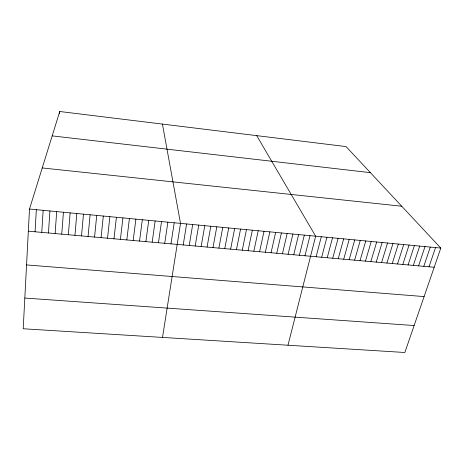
<?xml version="1.0" encoding="UTF-8"?>
<svg xmlns="http://www.w3.org/2000/svg" width="464" height="464" viewBox="0 0 464 464"><rect width="100%" height="100%" fill="white"/><g stroke="black" fill="none" stroke-linecap="round" stroke-linejoin="round"><path stroke-width="0.7" d="M29.499 209.032L23.2 328.761L404.852 352.495L440.8 248.078L346.08 146.589L59.74 111.505L29.499 209.032L440.8 248.078M35.067 231.785L36.337 209.682M41.777 232.383L43.146 210.325M48.459 232.974L49.926 210.975M59.595 113.599L59.74 111.505M55.117 233.566L56.689 211.613M61.753 234.158L63.423 212.251M68.365 234.743L70.128 212.889M74.953 235.329L76.815 213.527M81.519 235.915L83.474 214.159M88.056 236.495L90.109 214.786M94.575 237.075L96.721 215.412M101.065 237.649L103.31 216.038M107.538 238.223L109.869 216.665M113.982 238.798L116.412 217.285M120.402 239.366L122.925 217.9M126.805 239.934L129.415 218.521M133.18 240.503L135.888 219.13M139.536 241.071L142.332 219.745M145.87 241.634L148.753 220.354M152.175 242.191L155.15 220.963M158.462 242.753L161.524 221.566M164.732 243.31L167.875 222.169M170.972 243.861L174.209 222.772M162.51 337.427L180.513 223.37L162.429 124.085M183.21 244.951L186.615 223.95M189.208 245.485L192.693 224.524M195.182 246.013L198.749 225.098M201.138 246.541L204.786 225.672M207.072 247.068L210.801 226.246M212.988 247.596L216.798 226.815M218.88 248.118L222.772 227.377M224.756 248.64L228.729 227.946M230.614 249.162L234.662 228.508M236.449 249.678L240.578 229.071M242.266 250.195L246.471 229.628M248.06 250.711L252.341 230.185M253.837 251.227L258.199 230.741M259.596 251.737L264.028 231.298M265.333 252.248L269.845 231.849M271.051 252.758L275.639 232.4M276.753 253.263L281.416 232.945M282.437 253.767L287.17 233.491M288.098 254.272L292.906 234.036M293.741 254.771L298.619 234.581M299.367 255.27L304.32 235.12M304.976 255.768L309.998 235.66M287.982 345.228L315.659 236.199L256.702 135.639M316.135 256.76L321.297 236.733M321.685 257.253L326.917 237.266M327.219 257.746L332.52 237.8M332.734 258.233L338.105 238.328M338.227 258.726L343.673 238.856M343.708 259.214L349.218 239.383M349.172 259.695L354.751 239.905M354.612 260.182L360.261 240.433M360.041 260.664L365.754 240.955M365.446 261.145L371.229 241.471M370.84 261.621L376.687 241.993M376.211 262.102L382.127 242.51M381.57 262.578L387.544 243.02M386.906 263.053L392.95 243.536M392.231 263.523L398.338 244.047M397.538 263.993L403.703 244.557M402.822 264.463L409.057 245.062M408.094 264.932L414.387 245.572M413.349 265.402L419.705 246.077M418.586 265.866L425.007 246.575M423.806 266.33L430.285 247.08M429.009 266.794L435.551 247.579M24.812 298.062L414.132 325.537M26.558 264.927L424.102 296.583M28.333 231.188L434.2 267.252M42.241 167.945L401.743 206.231M52.183 135.882L370.417 172.66"/></g></svg>
